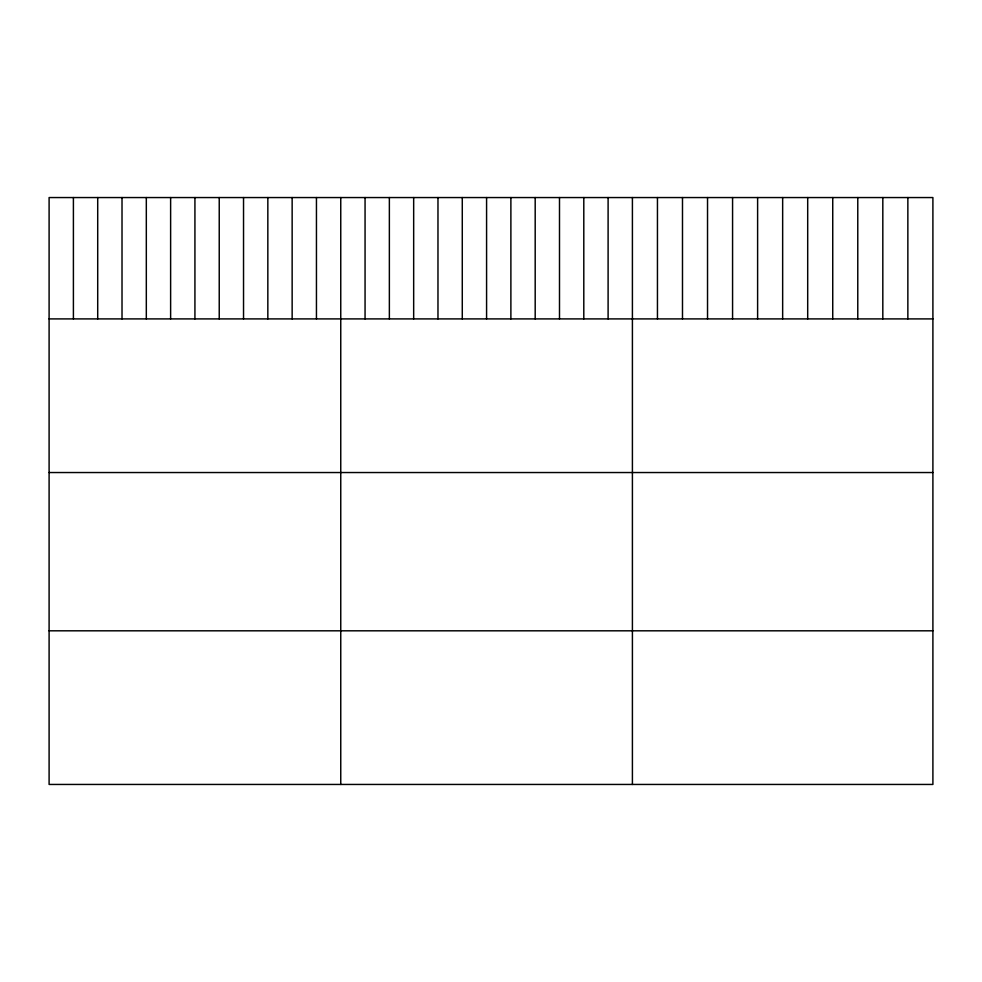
<?xml version="1.0" encoding="UTF-8"?>
<svg xmlns="http://www.w3.org/2000/svg" width="982" height="982" viewBox="0 0 982 982"><rect width="100%" height="100%" fill="white"/><g stroke="black" fill="none" stroke-linecap="round" stroke-linejoin="round"><path stroke-width="1.47" d="M932.9 318.905L932.9 784.446L49.1 784.446L49.1 197.554L932.9 197.554L932.9 318.905L49.1 318.905M49.1 472.538L932.9 472.538M49.1 630.812L932.9 630.812M907.859 197.554L907.859 318.905M882.818 197.554L882.818 318.905M857.777 197.554L857.777 318.905M832.736 197.554L832.736 318.905M807.695 197.554L807.695 318.905M782.654 197.554L782.654 318.905M757.613 197.554L757.613 318.905M732.572 197.554L732.572 318.905M707.531 197.554L707.531 318.905M682.49 197.554L682.49 318.905M657.449 197.554L657.449 318.905M632.408 197.554L632.408 784.446M608.103 197.554L608.103 318.905M583.799 197.554L583.799 318.905M559.495 197.554L559.495 318.905M535.19 197.554L535.19 318.905M510.885 197.554L510.885 318.905M486.581 197.554L486.581 318.905M462.277 197.554L462.277 318.905M437.972 197.554L437.972 318.905M413.668 197.554L413.668 318.905M389.363 197.554L389.363 318.905M365.058 197.554L365.058 318.905M340.754 197.554L340.754 784.446M316.45 197.554L316.45 318.905M292.145 197.554L292.145 318.905M267.841 197.554L267.841 318.905M243.536 197.554L243.536 318.905M219.232 197.554L219.232 318.905M194.927 197.554L194.927 318.905M170.623 197.554L170.623 318.905M146.318 197.554L146.318 318.905M122.014 197.554L122.014 318.905M97.709 197.554L97.709 318.905M73.404 197.554L73.404 318.905"/></g></svg>
